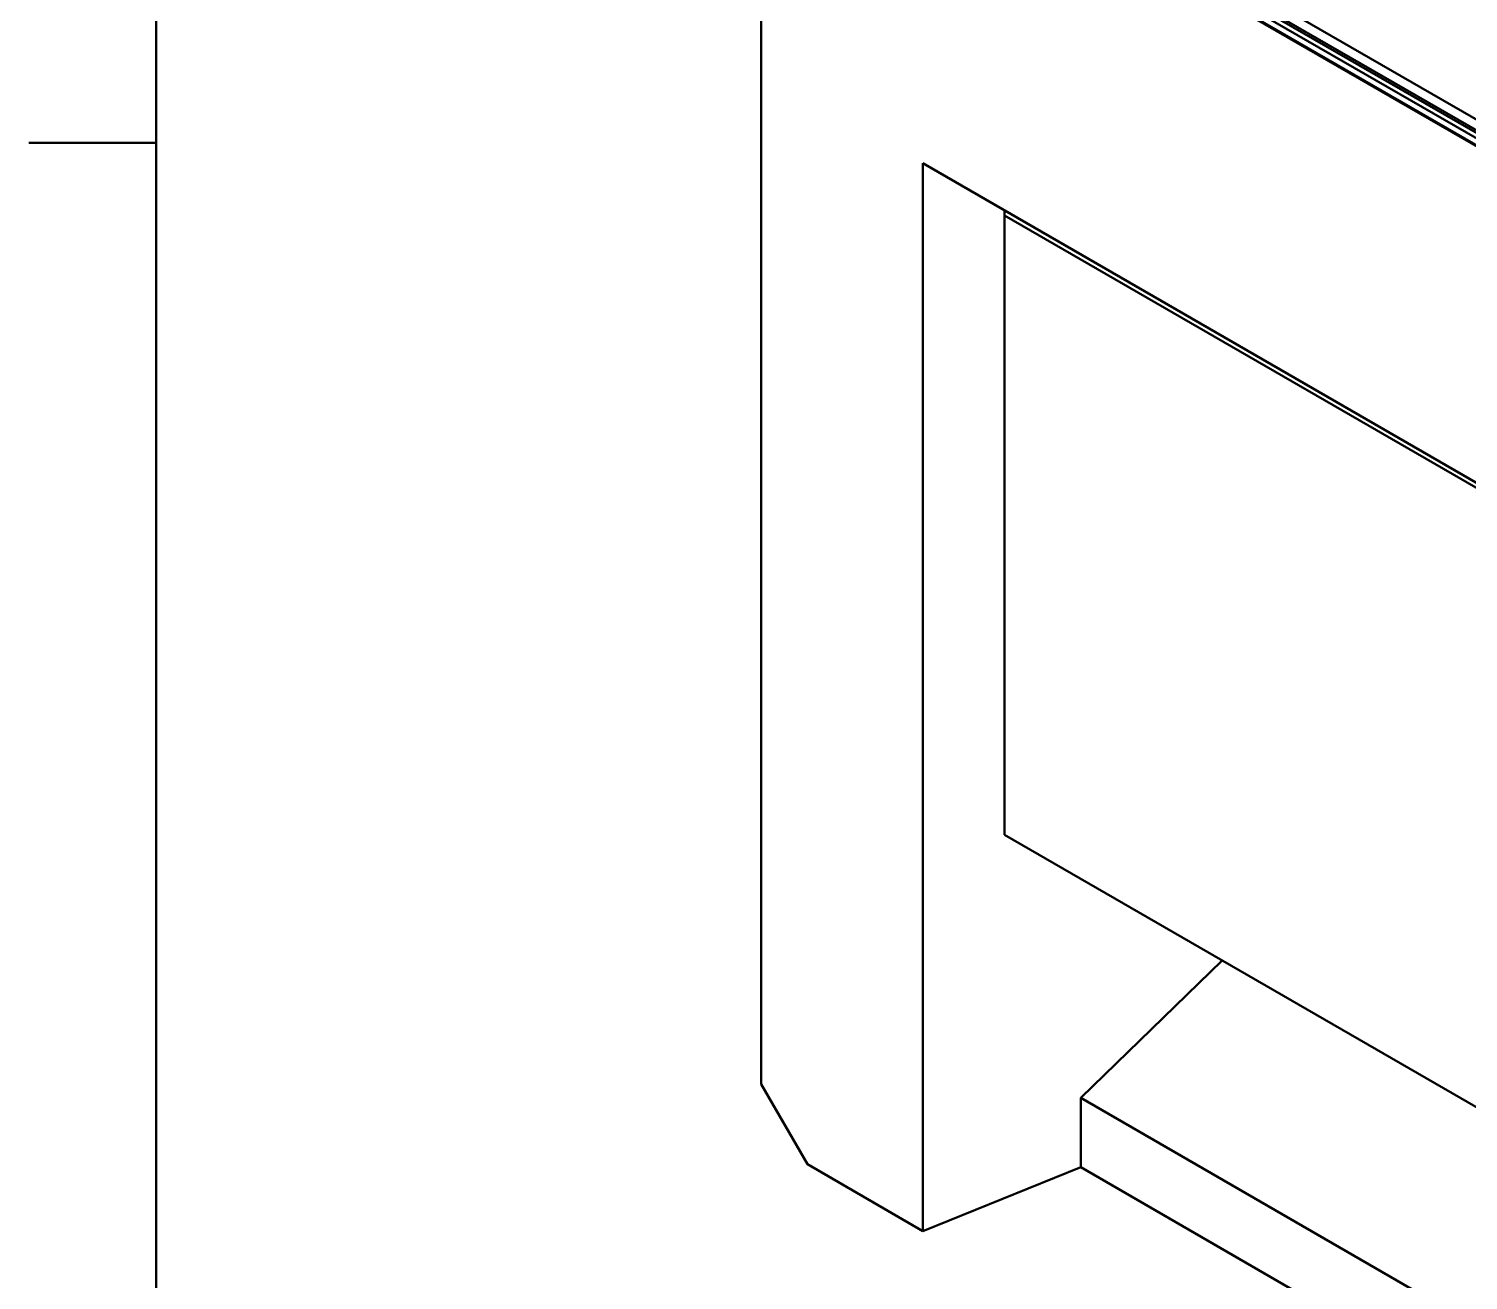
# Model space of a CAD drawing. Header units: millimetres. Extents: x 0 to 2774, y -40 to 1485.
# Drawn here: x 40.3 to 150.3, y 284.3 to 380 of the extents above; entities that cross this region are included whole.
import ezdxf

# ---------------------------------------------------------------- set-up
doc = ezdxf.new("R2010")
doc.units = ezdxf.units.MM
doc.header["$LTSCALE"] = 2.5
doc.layers.get('0').update_dxf_attribs({"lineweight": 50})
for name, color, linetype, lineweight in [('Rahmen (ISO)', 7, 'Continuous', 50), ('Sichtbar (ISO)', 7, 'Continuous', 50), ('Sichtbar schmal (ISO)', 7, 'Continuous', 50)]:
    doc.layers.add(name, color=color, linetype=linetype, lineweight=lineweight)

# ---------------------------------------------------------------- blocks, each defined once
blk = doc.blocks.new('Ränder Standardrahmen')
at = {"layer": 'Rahmen (ISO)'}
blk.add_line((20, 148.5), (16.1, 148.5), dxfattribs=at)
at = {"layer": 'Rahmen (ISO)', "flags": 128}
blk.add_lwpolyline([(20, 20), (20, 574), (821, 574), (821, 20), (20, 20)], dxfattribs=at)

msp = doc.modelspace()

# ---------------------------------------------------------------- linework, layer by layer
at = {"layer": 'Sichtbar (ISO)'}
for p, q in [((95.948, 402.726), (272.725, 300.664)), ((96.25, 299.265), (96.25, 394.668)), ((108.624, 369.687), (173.324, 332.333)), ((108.624, 288.038), (108.624, 369.687)), ((114.862, 365.693), (114.862, 318.321)), ((114.862, 318.321), (173.324, 284.568)), ((120.685, 298.221), (131.495, 308.718)), ((99.785, 293.141), (96.25, 299.265)), ((120.685, 292.914), (120.685, 298.221)), ((120.685, 298.221), (173.324, 267.83)), ((99.785, 293.141), (108.624, 288.038)), ((108.624, 288.038), (120.685, 292.914)), ((120.685, 292.914), (173.324, 262.522))]:
    msp.add_line(p, q, dxfattribs=at)
msp.add_ellipse((108.624, 363.171), major_axis=(4.92, 5.754), ratio=0.6665317, start_param=5.6211331, end_param=5.6875655, dxfattribs=at)
at = {"layer": 'Sichtbar schmal (ISO)'}
for p, q in [((96.603, 404.389), (273.38, 302.327)), ((95.896, 403.368), (272.673, 301.306)), ((272.85, 301.612), (96.073, 403.674)), ((96.25, 403.776), (273.026, 301.714)), ((272.673, 300.778), (95.896, 402.84)), ((114.862, 365.693), (173.324, 331.94))]:
    msp.add_line(p, q, dxfattribs=at)

# ---------------------------------------------------------------- block references
at = {"xscale": 2.5, "yscale": 2.5, "zscale": 2.5}
msp.add_blockref('Ränder Standardrahmen', (0, 0), dxfattribs=at)

doc.saveas('drawing.dxf')
